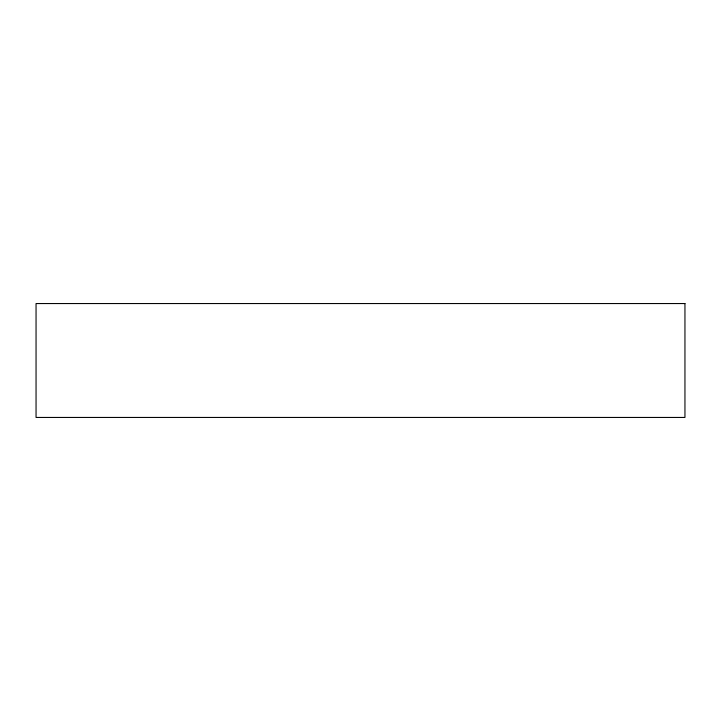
<?xml version="1.0" encoding="UTF-8"?>
<svg xmlns="http://www.w3.org/2000/svg" width="721" height="721" viewBox="0 0 721 721"><rect width="100%" height="100%" fill="white"/><g stroke="black" fill="none" stroke-linecap="round" stroke-linejoin="round"><path stroke-width="1.08" d="M684.95 303.55L36.05 303.55L36.05 417.45L684.95 417.45L684.95 303.55"/></g></svg>
